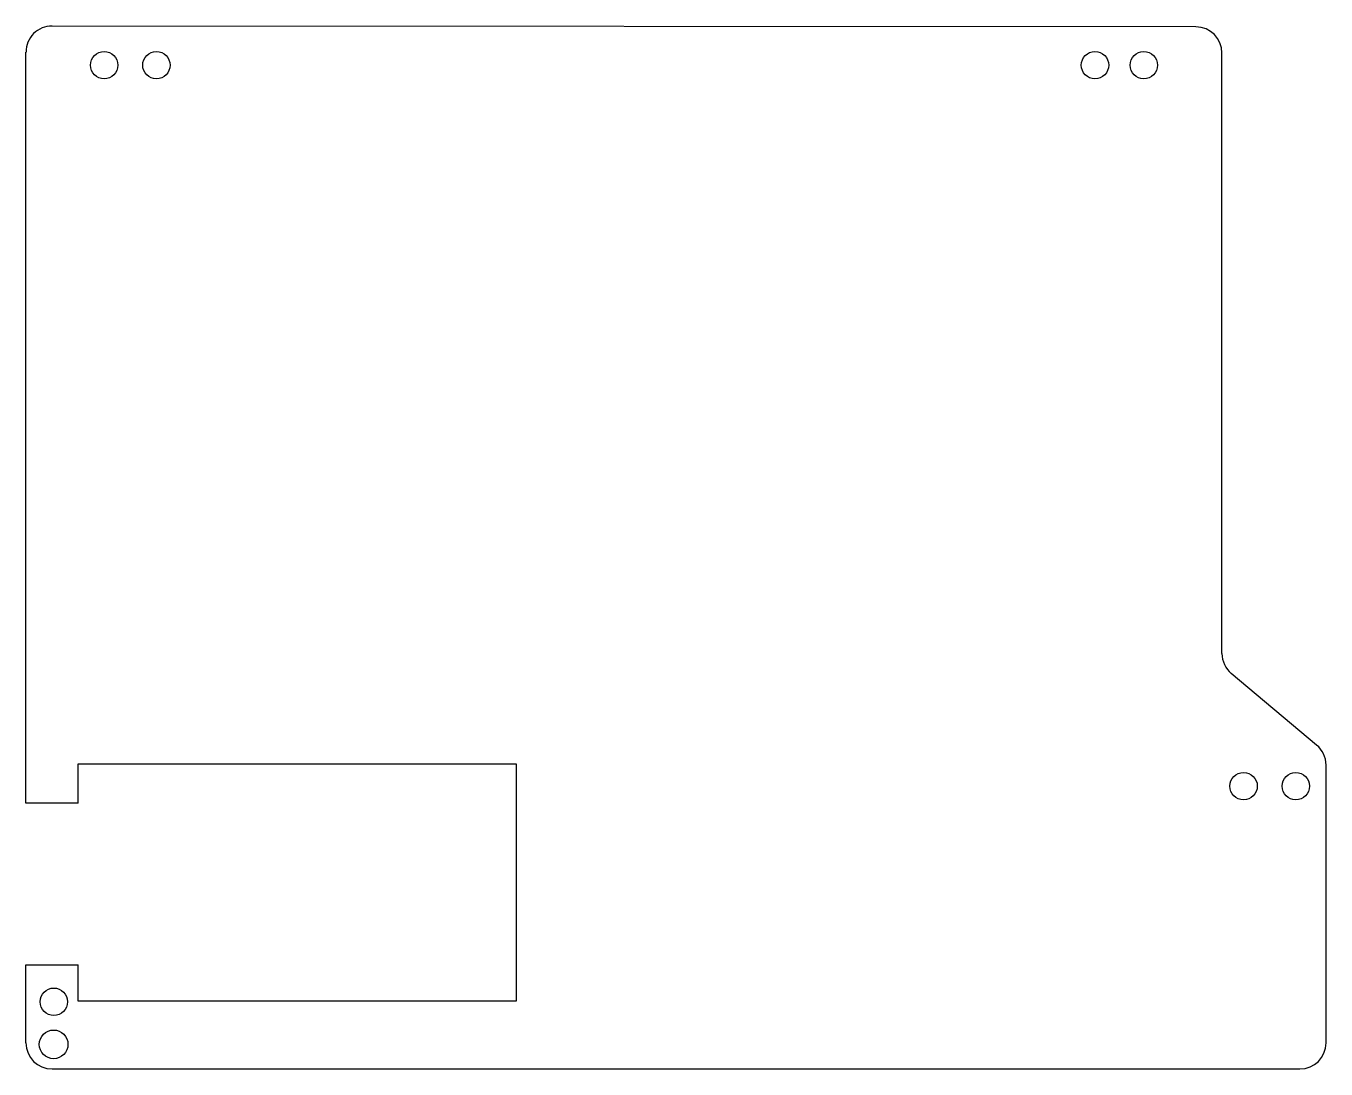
# Model space of a CAD drawing. Extents: x 24 to 123.7, y 0 to 80.
import ezdxf

# ---------------------------------------------------------------- set-up
doc = ezdxf.new("R2010")
doc.units = 0
doc.layers.add('20', color=53, linetype='CONTINUOUS')

msp = doc.modelspace()

# ---------------------------------------------------------------- linework, layer by layer
at = {"layer": '20'}
for p, q in [((113.7415, 79.9315), (26.0015, 79.9985)), ((24, 20.4), (24, 77.9985)), ((115.74, 31.8641), (115.74, 77.9315)), ((123.0038, 24.8496), (116.4562, 30.3304)), ((28, 20.4), (28, 23.4)), ((28, 23.4), (61.6, 23.4)), ((61.6, 23.4), (61.6, 5.2)), ((123.72, 2), (123.72, 23.316)), ((28, 20.4), (24, 20.4)), ((24, 2), (24, 8)), ((24, 8), (28, 8)), ((28, 5.2), (28, 8)), ((61.6, 5.2), (28, 5.2)), ((26, 0), (91.8, 0)), ((91.8, 0), (121.72, 0))]:
    msp.add_line(p, q, dxfattribs=at)
for centre, radius in [((30, 77), 1.05), ((34, 77), 1.05), ((106, 77), 1.05), ((109.74, 77), 1.05), ((117.4, 21.7), 1.05), ((121.4, 21.7), 1.05), ((26.14, 5.16), 1.05), ((26.12, 1.89), 1.1)]:
    msp.add_circle(centre, radius, dxfattribs=at)
for centre, radius, start, end in [((25.9993, 77.9992), 1.9993, 89.9366, 180.0198), ((113.74, 77.9315), 2, 360, 89.9563), ((117.74, 31.8641), 2, 180, 230.0675), ((121.72, 23.316), 2, 360, 50.0675), ((26, 2), 2, 180, 270), ((121.72, 2), 2, 270, 0)]:
    msp.add_arc(centre, radius, start, end, dxfattribs=at)

doc.saveas('drawing.dxf')
